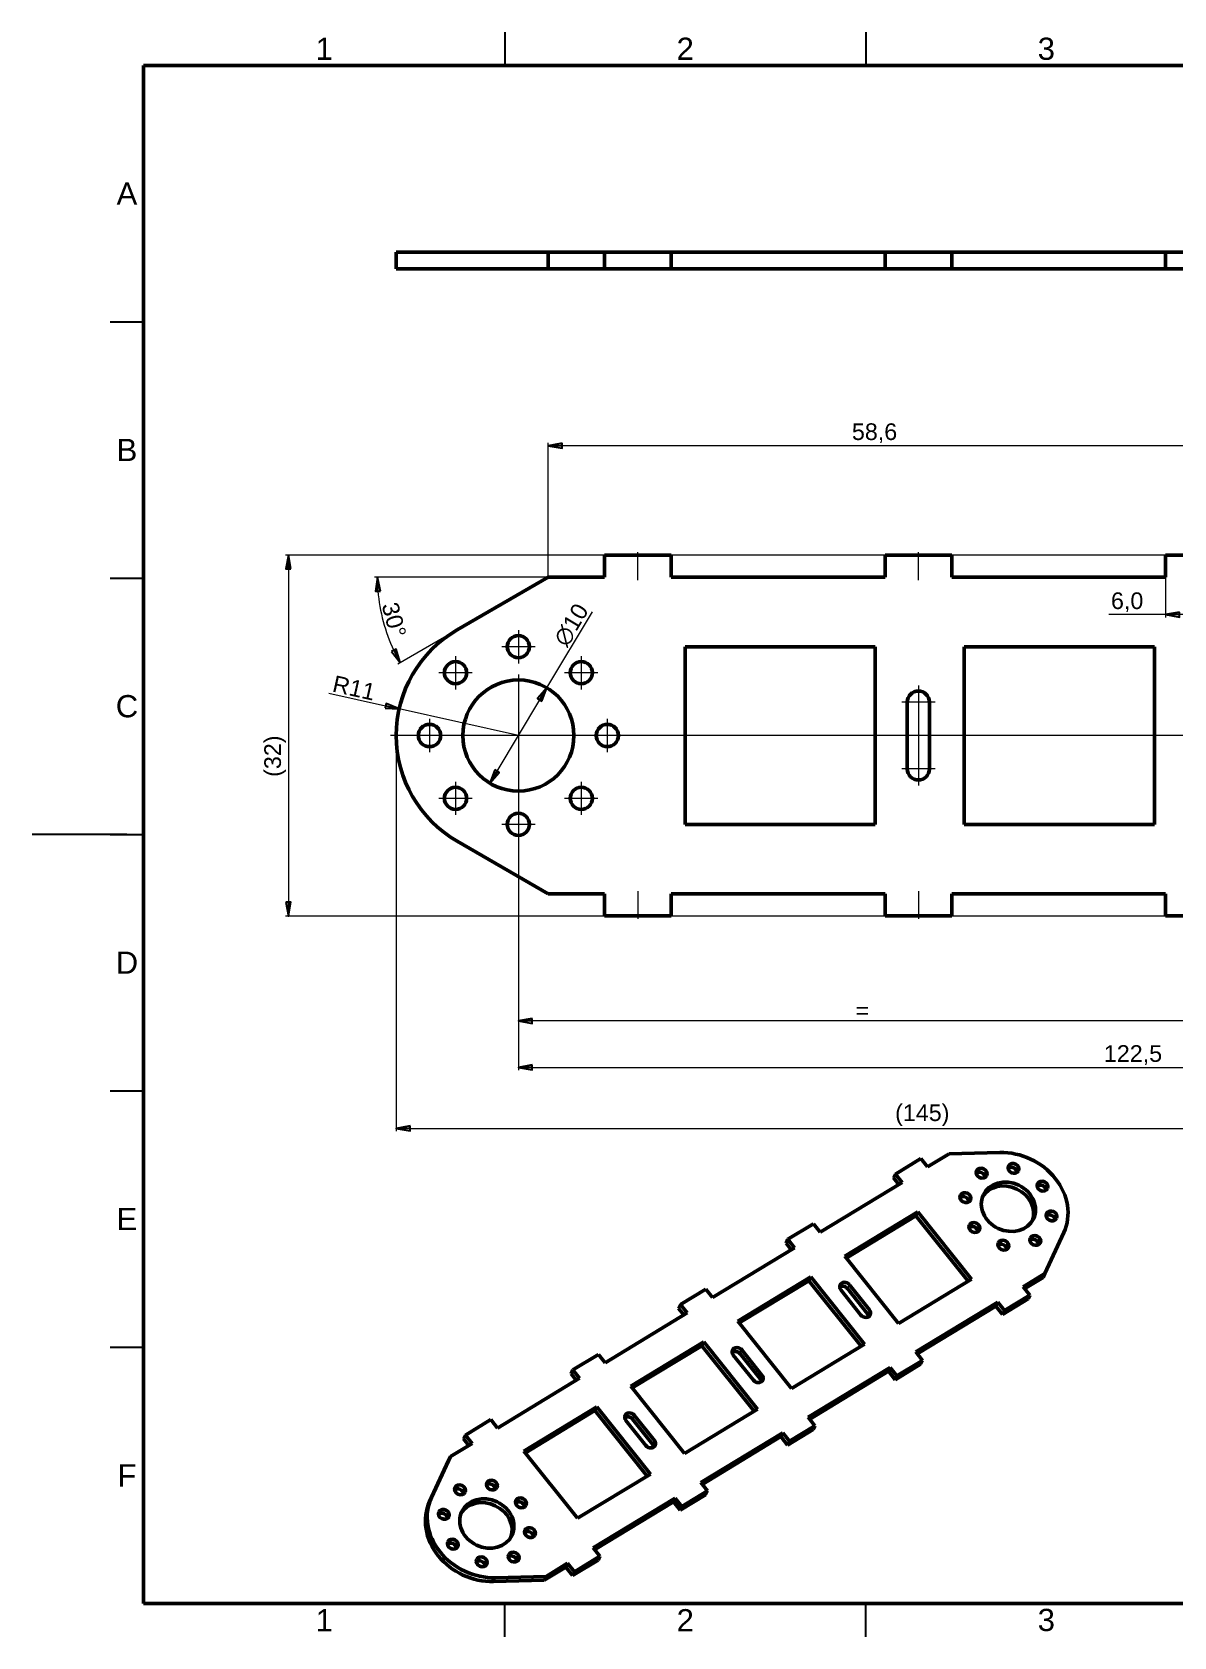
# Model space of a CAD drawing. Header units: millimetres. Extents: x 0 to 208, y 2 to 146.
# Drawn here: x 0 to 102.7, y 2 to 146.5 of the extents above; entities that cross this region are included whole.
import ezdxf

# ---------------------------------------------------------------- set-up
doc = ezdxf.new("R2010")
doc.units = ezdxf.units.MM
doc.header["$LTSCALE"] = 0.5
doc.linetypes.add('CHAIN', pattern=[0.3543, 0.2362, -0.0295, 0.0591, -0.0295])
for name, color, linetype, lineweight in [('Center Mark(INTECO)', 7, 'CHAIN', 18), ('Centerline(INTECO)', 7, 'CHAIN', 18), ('Dimensions(INTECO)', 7, 'Continuous', 25), ('Sketch Geometry(INTECO)', 7, 'Continuous', 50), ('Symbols(INTECO)', 7, 'Continuous', 18)]:
    doc.layers.add(name, color=color, linetype=linetype, lineweight=lineweight)
doc.layers.add('Visible Edges(INTECO)', color=7, linetype='Continuous', lineweight=50, true_color=0x262659)
doc.layers.add('Visible Tangent Edges(INTECO)', color=7, linetype='Continuous', lineweight=18, true_color=0x1a1a3e)
doc.styles.add('Current-ISO-INTECO', font='arial.ttf')
doc.styles.add('Current-ISO-INTECODimensionsText', font='arial.ttf')
doc.dimstyles.new('ISO - INTECO', dxfattribs={"dimscale": 0.5, "dimtxt": 3, "dimasz": 2.5, "dimexe": 0.5, "dimexo": 0, "dimgap": 0.4, "dimtad": 1, "dimrnd": 1e-08, "dimzin": 0, "dimtxsty": 'Current-ISO-INTECODimensionsText', "dimblk": 'Filled-3', "dimcen": 0.09, "dimdle": 7, "dimclrd": 7, "dimclre": 7, "dimclrt": 7, "dimadec": 1, "dimazin": 0, "dimtfac": 0.666667, "dimtmove": 0, "dimatfit": 3, "dimfxl": 1, "dimtolj": 1, "dimlwd": 15, "dimlwe": 15, "dimarcsym": 0})

# ---------------------------------------------------------------- blocks, each defined once
blk = doc.blocks.new('Borders INTECO Okvir')
at = {"layer": 'Sketch Geometry(INTECO)', "lineweight": 25}
for p, q in [((85, 293), (85, 287)), ((150, 293), (150, 287)), ((14, 240.83), (20, 240.83)), ((14, 194.67), (20, 194.67)), ((17, 148.5), (-0.07, 148.5)), ((14, 148.5), (20, 148.5)), ((14, 102.33), (20, 102.33)), ((14, 56.17), (20, 56.17)), ((85, 4), (85, 10)), ((150, 4), (150, 10))]:
    blk.add_line(p, q, dxfattribs=at)
at = {"layer": 'Sketch Geometry(INTECO)'}
for p, q in [((410, 287), (20, 287)), ((20, 287), (20, 10)), ((20, 10), (410, 10))]:
    blk.add_line(p, q, dxfattribs=at)
at = {"layer": 'Symbols(INTECO)', "color": 7, "char_height": 4, "style": 'Current-ISO-INTECO'}
for s, insert, attachment_point in [('\\fArial|b0|i0;\\H4.0000;1', (52.5, 292), 2), ('\\fArial|b0|i0;\\H4.0000;2', (117.5, 292), 2), ('\\fArial|b0|i0;\\H4.0000;3', (182.5, 292), 2), ('\\fArial|b0|i0;\\H4.0000;A', (17, 263.92), 5), ('\\fArial|b0|i0;\\H4.0000;B', (17, 217.75), 5), ('\\fArial|b0|i0;\\H4.0000;C', (17, 171.58), 5), ('\\fArial|b0|i0;\\H4.0000;D', (17, 125.42), 5), ('\\fArial|b0|i0;\\H4.0000;E', (17, 79.25), 5), ('\\fArial|b0|i0;\\H4.0000;F', (17, 33.08), 5), ('\\fArial|b0|i0;\\H4.0000;1', (52.5, 5), 8), ('\\fArial|b0|i0;\\H4.0000;2', (117.5, 5), 8), ('\\fArial|b0|i0;\\H4.0000;3', (182.5, 5), 8)]:
    blk.add_mtext(s, dxfattribs=dict(at, insert=insert, attachment_point=attachment_point))
blk = doc.blocks.new('Filled-3')
at = {"color": 0}
for p, q in [((0, 0), (-1, 0.18)), ((-1, 0.18), (-1, -0.18)), ((-1, 0), (0, 0)), ((-1, -0.18), (0, 0))]:
    blk.add_line(p, q, dxfattribs=at)
at = {"color": 0, "flags": 128}
blk.add_lwpolyline([(-1, -0.18), (0, 0), (-1, 0.18), (-1, -0.18)], dxfattribs=at)
at = {"color": 0}
blk.add_solid([(-1, -0.18), (0, 0), (-1, 0.18), (-1, -0.18)], dxfattribs=at)
blk = doc.blocks.new('*D26')
at = {"layer": 'Defpoints', "color": 0, "linetype": 'Continuous', "transparency": 16777216}
for p in [(46.3, 87.45), (41.17, 78.87)]:
    blk.add_point(p, dxfattribs=at)
at = {"layer": 'Dimensions(INTECO)', "color": 7, "linetype": 'Continuous', "lineweight": 15, "transparency": 16777216}
for p, q in [((46.3, 87.45), (50.4, 94.31)), ((41.81, 79.94), (45.66, 86.38))]:
    blk.add_line(p, q, dxfattribs=at)
at = {"layer": 'Dimensions(INTECO)', "color": 7, "linetype": 'Continuous', "lineweight": 15, "transparency": 16777216, "xscale": 1.25, "yscale": 1.25, "zscale": 1.25}
for p, rotation in [((46.3, 87.45), 59.10967942005539), ((41.17, 78.87), 239.1096794200554)]:
    blk.add_blockref('Filled-3', p, dxfattribs=dict(at, rotation=rotation))
at = {"layer": 'Dimensions(INTECO)', "color": 7, "linetype": 'Continuous', "lineweight": 18, "transparency": 16777216, "insert": (46.8, 91.83), "char_height": 1.5, "attachment_point": 1, "rotation": 59.1097, "style": 'Current-ISO-INTECODimensionsText'}
blk.add_mtext('\\A1;∅10', dxfattribs=at)
blk = doc.blocks.new('*D27')
at = {"layer": 'Defpoints', "color": 0, "linetype": 'Continuous', "transparency": 16777216}
for p in [(33, 85.56), (43.73, 83.16)]:
    blk.add_point(p, dxfattribs=at)
at = {"layer": 'Dimensions(INTECO)', "color": 7, "linetype": 'Continuous', "lineweight": 15, "transparency": 16777216}
for p, q in [((26.66, 86.97), (31.78, 85.83)), ((43.73, 83.16), (33, 85.56))]:
    blk.add_line(p, q, dxfattribs=at)
at = {"layer": 'Dimensions(INTECO)', "color": 7, "linetype": 'Continuous', "lineweight": 15, "transparency": 16777216, "xscale": 1.25, "yscale": 1.25, "zscale": 1.25, "rotation": 347.4129001726347}
blk.add_blockref('Filled-3', (33, 85.56), dxfattribs=at)
at = {"layer": 'Dimensions(INTECO)', "color": 7, "linetype": 'Continuous', "lineweight": 18, "transparency": 16777216, "insert": (27.23, 88.6), "char_height": 1.5, "attachment_point": 1, "rotation": 347.4129, "style": 'Current-ISO-INTECODimensionsText'}
blk.add_mtext('\\A1;R11', dxfattribs=at)
blk = doc.blocks.new('*D28')
at = {"layer": 'Defpoints', "color": 0, "linetype": 'Continuous', "transparency": 16777216}
for p in [(43.73, 77.66), (166.23, 77.66), (166.23, 53.28)]:
    blk.add_point(p, dxfattribs=at)
at = {"layer": 'Dimensions(INTECO)', "color": 7, "linetype": 'Continuous', "lineweight": 15, "transparency": 16777216}
for p, q in [((43.73, 77.66), (43.73, 53.03)), ((166.23, 77.66), (166.23, 53.03)), ((44.98, 53.28), (164.98, 53.28))]:
    blk.add_line(p, q, dxfattribs=at)
at = {"layer": 'Dimensions(INTECO)', "color": 7, "linetype": 'Continuous', "lineweight": 15, "transparency": 16777216, "xscale": 1.25, "yscale": 1.25, "zscale": 1.25, "rotation": 180}
blk.add_blockref('Filled-3', (43.73, 53.28), dxfattribs=at)
at = {"layer": 'Dimensions(INTECO)', "color": 7, "linetype": 'Continuous', "lineweight": 15, "transparency": 16777216, "xscale": 1.25, "yscale": 1.25, "zscale": 1.25}
blk.add_blockref('Filled-3', (166.23, 53.28), dxfattribs=at)
at = {"layer": 'Dimensions(INTECO)', "color": 7, "linetype": 'Continuous', "lineweight": 18, "transparency": 16777216, "insert": (96.43, 55.28), "char_height": 1.5, "attachment_point": 1, "style": 'Current-ISO-INTECODimensionsText'}
blk.add_mtext('\\A1;122,5', dxfattribs=at)
blk = doc.blocks.new('*D29')
at = {"layer": 'Defpoints', "color": 0, "linetype": 'Continuous', "transparency": 16777216}
for p in [(32.73, 83.16), (177.23, 83.16), (177.23, 47.78)]:
    blk.add_point(p, dxfattribs=at)
at = {"layer": 'Dimensions(INTECO)', "color": 7, "linetype": 'Continuous', "lineweight": 15, "transparency": 16777216}
for p, q in [((32.73, 83.16), (32.73, 47.53)), ((177.23, 83.16), (177.23, 47.53)), ((33.98, 47.78), (175.98, 47.78))]:
    blk.add_line(p, q, dxfattribs=at)
at = {"layer": 'Dimensions(INTECO)', "color": 7, "linetype": 'Continuous', "lineweight": 15, "transparency": 16777216, "xscale": 1.25, "yscale": 1.25, "zscale": 1.25, "rotation": 180}
blk.add_blockref('Filled-3', (32.73, 47.78), dxfattribs=at)
at = {"layer": 'Dimensions(INTECO)', "color": 7, "linetype": 'Continuous', "lineweight": 15, "transparency": 16777216, "xscale": 1.25, "yscale": 1.25, "zscale": 1.25}
blk.add_blockref('Filled-3', (177.23, 47.78), dxfattribs=at)
at = {"layer": 'Dimensions(INTECO)', "color": 7, "linetype": 'Continuous', "lineweight": 18, "transparency": 16777216, "insert": (77.64, 49.95), "char_height": 1.5, "attachment_point": 1, "style": 'Current-ISO-INTECODimensionsText'}
blk.add_mtext('\\A1;\\fArial|b0|i0;\\H1.5000;(145)', dxfattribs=at)
blk = doc.blocks.new('*D33')
at = {"layer": 'Defpoints', "color": 0, "linetype": 'Continuous', "transparency": 16777216}
for p in [(101.98, 99.41), (107.98, 99.41), (107.98, 94.05)]:
    blk.add_point(p, dxfattribs=at)
at = {"layer": 'Dimensions(INTECO)', "color": 7, "linetype": 'Continuous', "lineweight": 15, "transparency": 16777216}
for p, q in [((101.98, 99.41), (101.98, 93.8)), ((107.98, 99.41), (107.98, 93.8)), ((101.98, 94.05), (96.87, 94.05)), ((106.73, 94.05), (103.23, 94.05))]:
    blk.add_line(p, q, dxfattribs=at)
at = {"layer": 'Dimensions(INTECO)', "color": 7, "linetype": 'Continuous', "lineweight": 15, "transparency": 16777216, "xscale": 1.25, "yscale": 1.25, "zscale": 1.25, "rotation": 180}
blk.add_blockref('Filled-3', (101.98, 94.05), dxfattribs=at)
at = {"layer": 'Dimensions(INTECO)', "color": 7, "linetype": 'Continuous', "lineweight": 15, "transparency": 16777216, "xscale": 1.25, "yscale": 1.25, "zscale": 1.25}
blk.add_blockref('Filled-3', (107.98, 94.05), dxfattribs=at)
at = {"layer": 'Dimensions(INTECO)', "color": 7, "linetype": 'Continuous', "lineweight": 18, "transparency": 16777216, "insert": (97.07, 96.05), "char_height": 1.5, "attachment_point": 1, "style": 'Current-ISO-INTECODimensionsText'}
blk.add_mtext('\\A1;6,0', dxfattribs=at)
blk = doc.blocks.new('*D38')
at = {"layer": 'Defpoints', "color": 0, "linetype": 'Continuous', "transparency": 16777216}
for p in [(46.41, 109.26), (104.98, 99.66), (46.41, 97.41)]:
    blk.add_point(p, dxfattribs=at)
at = {"layer": 'Dimensions(INTECO)', "color": 7, "linetype": 'Continuous', "lineweight": 15, "transparency": 16777216}
for p, q in [((46.41, 97.41), (46.41, 109.51)), ((103.73, 109.26), (47.66, 109.26)), ((104.98, 99.66), (104.98, 109.51))]:
    blk.add_line(p, q, dxfattribs=at)
at = {"layer": 'Dimensions(INTECO)', "color": 7, "linetype": 'Continuous', "lineweight": 15, "transparency": 16777216, "xscale": 1.25, "yscale": 1.25, "zscale": 1.25, "rotation": 180}
blk.add_blockref('Filled-3', (46.41, 109.26), dxfattribs=at)
at = {"layer": 'Dimensions(INTECO)', "color": 7, "linetype": 'Continuous', "lineweight": 15, "transparency": 16777216, "xscale": 1.25, "yscale": 1.25, "zscale": 1.25}
blk.add_blockref('Filled-3', (104.98, 109.26), dxfattribs=at)
at = {"layer": 'Dimensions(INTECO)', "color": 7, "linetype": 'Continuous', "lineweight": 18, "transparency": 16777216, "insert": (73.75, 111.27), "char_height": 1.5, "attachment_point": 1, "style": 'Current-ISO-INTECODimensionsText'}
blk.add_mtext('\\A1;58,6', dxfattribs=at)
blk = doc.blocks.new('*D39')
at = {"layer": 'Defpoints', "color": 0, "linetype": 'Continuous', "transparency": 16777216}
for p in [(46.41, 97.41), (46.41, 97.41), (46.41, 97.41), (31.27, 94.74)]:
    blk.add_point(p, dxfattribs=at)
at = {"layer": 'Dimensions(INTECO)', "color": 7, "linetype": 'Continuous', "lineweight": 15, "transparency": 16777216}
for q in [(30.79, 97.41), (32.88, 89.6)]:
    blk.add_line((46.41, 97.41), q, dxfattribs=at)
blk.add_arc((46.41, 97.41), 15.37, 184.6597, 205.3403, dxfattribs=at)
at = {"layer": 'Dimensions(INTECO)', "color": 7, "linetype": 'Continuous', "lineweight": 15, "transparency": 16777216, "xscale": 1.25, "yscale": 1.25, "zscale": 1.25}
for p, rotation in [((31.04, 97.41), 92.32985512131603), ((33.1, 89.73), 297.6701448788416)]:
    blk.add_blockref('Filled-3', p, dxfattribs=dict(at, rotation=rotation))
at = {"layer": 'Dimensions(INTECO)', "color": 7, "linetype": 'Continuous', "lineweight": 18, "transparency": 16777216, "insert": (32.86, 95.3), "char_height": 1.5, "attachment_point": 1, "rotation": 285, "style": 'Current-ISO-INTECODimensionsText'}
blk.add_mtext('\\A1;30°', dxfattribs=at)
blk = doc.blocks.new('*D40')
at = {"layer": 'Defpoints', "color": 0, "linetype": 'Continuous', "transparency": 16777216}
for p in [(43.73, 77.66), (104.98, 66.66), (43.73, 57.46)]:
    blk.add_point(p, dxfattribs=at)
at = {"layer": 'Dimensions(INTECO)', "color": 7, "linetype": 'Continuous', "lineweight": 15, "transparency": 16777216}
for p, q in [((43.73, 77.66), (43.73, 57.21)), ((104.98, 66.66), (104.98, 57.21)), ((103.73, 57.46), (44.98, 57.46))]:
    blk.add_line(p, q, dxfattribs=at)
at = {"layer": 'Dimensions(INTECO)', "color": 7, "linetype": 'Continuous', "lineweight": 15, "transparency": 16777216, "xscale": 1.25, "yscale": 1.25, "zscale": 1.25, "rotation": 180}
blk.add_blockref('Filled-3', (43.73, 57.46), dxfattribs=at)
at = {"layer": 'Dimensions(INTECO)', "color": 7, "linetype": 'Continuous', "lineweight": 15, "transparency": 16777216, "xscale": 1.25, "yscale": 1.25, "zscale": 1.25}
blk.add_blockref('Filled-3', (104.98, 57.46), dxfattribs=at)
at = {"layer": 'Dimensions(INTECO)', "color": 7, "linetype": 'Continuous', "lineweight": 18, "transparency": 16777216, "insert": (73.51, 59.16), "char_height": 1.5, "attachment_point": 1, "style": 'Current-ISO-INTECODimensionsText'}
blk.add_mtext('\\A1; \\fArial|b0|i0;\\H1.5000;=', dxfattribs=at)
blk = doc.blocks.new('*D47')
at = {"layer": 'Defpoints', "color": 0, "linetype": 'Continuous', "transparency": 16777216}
for p in [(101.98, 99.41), (23.03, 66.91), (101.98, 66.91)]:
    blk.add_point(p, dxfattribs=at)
at = {"layer": 'Dimensions(INTECO)', "color": 7, "linetype": 'Continuous', "lineweight": 15, "transparency": 16777216}
for p, q in [((101.98, 99.41), (22.78, 99.41)), ((23.03, 98.16), (23.03, 68.16)), ((101.98, 66.91), (22.78, 66.91))]:
    blk.add_line(p, q, dxfattribs=at)
at = {"layer": 'Dimensions(INTECO)', "color": 7, "linetype": 'Continuous', "lineweight": 15, "transparency": 16777216, "xscale": 1.25, "yscale": 1.25, "zscale": 1.25}
for p, rotation in [((23.03, 99.41), 90), ((23.03, 66.91), 270)]:
    blk.add_blockref('Filled-3', p, dxfattribs=dict(at, rotation=rotation))
at = {"layer": 'Dimensions(INTECO)', "color": 7, "linetype": 'Continuous', "lineweight": 18, "transparency": 16777216, "insert": (20.86, 79.44), "char_height": 1.5, "attachment_point": 1, "rotation": 90, "style": 'Current-ISO-INTECODimensionsText'}
blk.add_mtext('\\A1;\\fArial|b0|i0;\\H1.5000;(32)', dxfattribs=at)

msp = doc.modelspace()

# ---------------------------------------------------------------- linework, layer by layer
at = {"layer": 'Center Mark(INTECO)', "linetype": 'Continuous'}
for p, q in [((43.733, 92.662), (43.733, 89.662)), ((45.233, 91.162), (42.233, 91.162)), ((38.076, 90.319), (38.076, 87.319)), ((49.39, 90.319), (49.39, 87.319)), ((39.576, 88.819), (36.576, 88.819)), ((43.733, 88.662), (43.733, 77.662)), ((50.89, 88.819), (47.89, 88.819)), ((79.733, 87.662), (79.733, 79.786)), ((81.233, 86.162), (78.233, 86.162)), ((35.733, 84.662), (35.733, 81.662)), ((51.733, 84.662), (51.733, 81.662)), ((130.47, 83.162), (32.233, 83.162)), ((37.233, 83.162), (34.233, 83.162)), ((49.233, 83.162), (38.233, 83.162)), ((43.733, 83.412), (43.733, 82.912)), ((53.233, 83.162), (50.233, 83.162)), ((81.233, 80.162), (78.233, 80.162)), ((79.733, 80.412), (79.733, 78.662)), ((38.076, 79.006), (38.076, 76.006)), ((49.39, 79.006), (49.39, 76.006)), ((39.576, 77.506), (36.576, 77.506)), ((43.733, 76.662), (43.733, 73.662)), ((50.89, 77.506), (47.89, 77.506)), ((45.233, 75.162), (42.233, 75.162))]:
    msp.add_line(p, q, dxfattribs=at)
at = {"layer": 'Centerline(INTECO)', "linetype": 'Continuous'}
for p, q in [((54.483, 97.162), (54.483, 99.662)), ((79.733, 97.162), (79.733, 99.662)), ((54.483, 69.162), (54.483, 66.662)), ((79.733, 69.162), (79.733, 66.662))]:
    msp.add_line(p, q, dxfattribs=at)
at = {"layer": 'Visible Edges(INTECO)'}
for p, q in [((38.233, 126.67), (32.733, 126.67)), ((32.733, 125.17), (32.733, 126.67)), ((38.233, 126.67), (46.415, 126.67)), ((46.415, 126.67), (51.483, 126.67)), ((46.415, 125.17), (46.415, 126.67)), ((51.483, 125.17), (51.483, 126.67)), ((51.483, 126.67), (57.483, 126.67)), ((57.483, 126.67), (57.483, 125.17)), ((57.483, 126.67), (76.733, 126.67)), ((76.733, 125.17), (76.733, 126.67)), ((76.733, 126.67), (82.733, 126.67)), ((82.733, 126.67), (82.733, 125.17)), ((82.733, 126.67), (101.983, 126.67)), ((101.983, 125.17), (101.983, 126.67)), ((101.983, 126.67), (107.983, 126.67)), ((32.733, 125.17), (38.233, 125.17)), ((46.415, 125.17), (38.233, 125.17)), ((51.483, 125.17), (46.415, 125.17)), ((57.483, 125.17), (51.483, 125.17)), ((76.733, 125.17), (57.483, 125.17)), ((82.733, 125.17), (76.733, 125.17)), ((101.983, 125.17), (82.733, 125.17)), ((107.983, 125.17), (101.983, 125.17)), ((51.483, 97.412), (51.483, 99.412)), ((51.483, 99.412), (57.483, 99.412)), ((57.483, 97.412), (57.483, 99.412)), ((76.733, 97.412), (76.733, 99.412)), ((76.733, 99.412), (82.733, 99.412)), ((82.733, 97.412), (82.733, 99.412)), ((101.983, 97.412), (101.983, 99.412)), ((101.983, 99.412), (107.983, 99.412)), ((46.415, 97.412), (38.233, 92.689)), ((51.483, 97.412), (46.415, 97.412)), ((76.733, 97.412), (57.483, 97.412)), ((101.983, 97.412), (82.733, 97.412)), ((58.733, 91.162), (75.858, 91.162)), ((58.733, 75.162), (58.733, 91.162)), ((75.858, 91.162), (75.858, 75.162)), ((83.858, 91.162), (100.983, 91.162)), ((83.858, 75.162), (83.858, 91.162)), ((100.983, 91.162), (100.983, 75.162)), ((78.733, 80.162), (78.733, 86.162)), ((80.733, 86.162), (80.733, 80.162)), ((75.858, 75.162), (58.733, 75.162)), ((100.983, 75.162), (83.858, 75.162)), ((38.233, 73.636), (46.415, 68.912)), ((46.415, 68.912), (51.483, 68.912)), ((51.483, 68.912), (51.483, 66.912)), ((57.483, 68.912), (57.483, 66.912)), ((57.483, 68.912), (76.733, 68.912)), ((76.733, 68.912), (76.733, 66.912)), ((82.733, 68.912), (82.733, 66.912)), ((82.733, 68.912), (101.983, 68.912)), ((101.983, 68.912), (101.983, 66.912)), ((51.483, 66.912), (57.483, 66.912)), ((76.733, 66.912), (82.733, 66.912)), ((101.983, 66.912), (107.983, 66.912)), ((79.963, 45.073), (77.664, 43.677)), ((80.567, 44.316), (79.963, 45.073)), ((82.51, 45.496), (80.567, 44.316)), ((87.072, 45.613), (82.51, 45.496)), ((77.664, 43.677), (77.5, 43.332)), ((78.268, 42.92), (77.664, 43.677)), ((78.268, 42.92), (70.89, 38.439)), ((77.972, 42.74), (77.5, 43.332)), ((70.287, 39.196), (67.987, 37.799)), ((70.89, 38.439), (70.287, 39.196)), ((73.113, 36.278), (79.676, 40.264)), ((79.512, 39.92), (73.245, 36.113)), ((79.676, 40.264), (79.512, 39.92)), ((84.212, 34.03), (79.512, 39.92)), ((79.676, 40.264), (84.508, 34.209)), ((67.987, 37.799), (67.823, 37.455)), ((68.591, 37.042), (67.987, 37.799)), ((91.116, 34.711), (92.825, 38.403)), ((68.591, 37.042), (61.214, 32.562)), ((68.296, 36.863), (67.823, 37.455)), ((77.945, 30.223), (73.113, 36.278)), ((89.173, 33.532), (91.116, 34.711)), ((91.116, 34.711), (90.952, 34.367)), ((60.61, 33.318), (58.31, 31.922)), ((61.214, 32.562), (60.61, 33.318)), ((63.484, 30.429), (70.047, 34.415)), ((69.883, 34.071), (63.616, 30.265)), ((70.047, 34.415), (69.883, 34.071)), ((74.583, 28.181), (69.883, 34.071)), ((70.047, 34.415), (74.879, 28.361)), ((74.567, 30.98), (72.755, 33.251)), ((75.169, 31.102), (73.357, 33.372)), ((73.521, 33.716), (75.333, 31.446)), ((84.508, 34.209), (77.945, 30.223)), ((89.173, 33.532), (89.777, 32.775)), ((90.952, 34.367), (89.305, 33.367)), ((58.31, 31.922), (58.146, 31.578)), ((58.914, 31.165), (58.31, 31.922)), ((79.497, 27.654), (86.874, 32.135)), ((86.71, 31.791), (79.628, 27.489)), ((86.71, 31.791), (86.874, 32.135)), ((86.71, 31.791), (87.314, 31.034)), ((86.874, 32.135), (87.478, 31.378)), ((87.314, 31.034), (89.614, 32.431)), ((89.777, 32.775), (87.478, 31.378)), ((89.614, 32.431), (89.777, 32.775)), ((58.914, 31.165), (51.537, 26.684)), ((58.619, 30.986), (58.146, 31.578)), ((68.316, 24.375), (63.484, 30.429)), ((87.478, 31.378), (87.314, 31.034)), ((53.855, 24.581), (60.418, 28.567)), ((60.254, 28.223), (53.987, 24.416)), ((60.418, 28.567), (60.254, 28.223)), ((64.955, 22.333), (60.254, 28.223)), ((60.418, 28.567), (65.25, 22.513)), ((65.492, 25.224), (63.681, 27.495)), ((63.844, 27.839), (65.656, 25.568)), ((74.879, 28.361), (68.316, 24.375)), ((79.497, 27.654), (80.101, 26.897)), ((48.634, 26.045), (48.47, 25.7)), ((50.933, 27.441), (48.634, 26.045)), ((49.238, 25.288), (48.634, 26.045)), ((51.537, 26.684), (50.933, 27.441)), ((64.89, 25.103), (63.078, 27.373)), ((69.82, 21.777), (77.197, 26.258)), ((77.033, 25.914), (77.197, 26.258)), ((77.197, 26.258), (77.801, 25.501)), ((77.637, 25.157), (79.937, 26.553)), ((80.101, 26.897), (77.801, 25.501)), ((79.937, 26.553), (80.101, 26.897)), ((49.238, 25.288), (41.86, 20.807)), ((48.942, 25.108), (48.47, 25.7)), ((58.687, 18.527), (53.855, 24.581)), ((77.033, 25.914), (69.951, 21.612)), ((77.033, 25.914), (77.637, 25.157)), ((77.801, 25.501), (77.637, 25.157)), ((44.227, 18.733), (50.79, 22.719)), ((50.626, 22.375), (44.358, 18.568)), ((50.79, 22.719), (50.626, 22.375)), ((55.326, 16.485), (50.626, 22.375)), ((50.79, 22.719), (55.621, 16.664)), ((54.168, 21.962), (55.98, 19.691)), ((65.25, 22.513), (58.687, 18.527)), ((69.82, 21.777), (70.424, 21.02)), ((41.256, 21.564), (38.957, 20.167)), ((41.86, 20.807), (41.256, 21.564)), ((55.213, 19.226), (53.401, 21.496)), ((55.816, 19.347), (54.004, 21.618)), ((60.143, 15.9), (67.521, 20.38)), ((67.357, 20.036), (67.521, 20.38)), ((67.521, 20.38), (68.125, 19.623)), ((67.961, 19.279), (70.26, 20.676)), ((70.424, 21.02), (68.125, 19.623)), ((70.26, 20.676), (70.424, 21.02)), ((39.561, 19.41), (37.618, 18.231)), ((38.957, 20.167), (38.793, 19.823)), ((39.265, 19.231), (38.793, 19.823)), ((39.561, 19.41), (38.957, 20.167)), ((67.357, 20.036), (60.275, 15.735)), ((67.357, 20.036), (67.961, 19.279)), ((68.125, 19.623), (67.961, 19.279)), ((35.745, 14.195), (37.455, 17.887)), ((37.618, 18.231), (35.909, 14.539)), ((37.618, 18.231), (37.455, 17.887)), ((49.058, 12.678), (44.227, 18.733)), ((55.621, 16.664), (49.058, 12.678)), ((60.143, 15.9), (60.747, 15.143)), ((50.467, 10.022), (57.844, 14.503)), ((57.68, 14.159), (57.844, 14.503)), ((57.844, 14.503), (58.448, 13.746)), ((58.284, 13.402), (60.583, 14.799)), ((60.747, 15.143), (58.448, 13.746)), ((60.583, 14.799), (60.747, 15.143)), ((57.68, 14.159), (50.598, 9.858)), ((57.68, 14.159), (58.284, 13.402)), ((58.448, 13.746), (58.284, 13.402)), ((48.607, 7.525), (50.907, 8.921)), ((51.07, 9.265), (48.771, 7.869)), ((50.467, 10.022), (51.07, 9.265)), ((50.907, 8.921), (51.07, 9.265)), ((41.663, 7.329), (46.225, 7.446)), ((48.003, 8.282), (46.061, 7.102)), ((46.225, 7.446), (46.061, 7.102)), ((46.225, 7.446), (48.167, 8.626)), ((48.003, 8.282), (48.167, 8.626)), ((48.003, 8.282), (48.607, 7.525)), ((48.167, 8.626), (48.771, 7.869)), ((48.771, 7.869), (48.607, 7.525)), ((46.061, 7.102), (41.499, 6.985))]:
    msp.add_line(p, q, dxfattribs=at)
for centre, radius in [((43.733, 91.162), 1), ((38.076, 88.819), 1), ((49.39, 88.819), 1), ((43.733, 83.162), 5), ((35.733, 83.162), 1), ((51.733, 83.162), 1), ((38.076, 77.506), 1), ((49.39, 77.506), 1), ((43.733, 75.162), 1)]:
    msp.add_circle(centre, radius, dxfattribs=at)
for centre, radius, start, end in [((43.733, 83.162), 11, 120, 240), ((79.733, 86.162), 1, 0, 180), ((79.733, 80.162), 1, 180, 0)]:
    msp.add_arc(centre, radius, start, end, dxfattribs=at)
for centre, major_axis, start_param, end_param in [((87.84, 40.728), (4.965, -2.365), 0.0094595, 2.1038546), ((85.261, 43.411), (-0.451, 0.215), 3.6000343, 5.8247437), ((88.136, 43.841), (-0.451, 0.215), 3.6000343, 5.8247437), ((87.677, 40.384), (2.257, -1.075), 0.0886262, 3.0529664), ((90.742, 42.246), (-0.451, 0.215), 3.6000343, 5.8247437), ((83.8, 41.208), (-0.451, 0.215), 3.6000343, 5.8247437), ((91.553, 39.56), (-0.451, 0.215), 3.6000343, 5.8247437), ((84.611, 38.522), (-0.451, 0.215), 3.6000343, 5.8247437), ((90.092, 37.356), (-0.451, 0.215), 3.6000343, 5.8247437), ((87.217, 36.926), (-0.451, 0.215), 3.6000343, 5.8247437), ((73.138, 33.484), (-0.451, 0.215), 4.1982497, 7.3398424), ((72.974, 33.139), (-0.451, 0.215), 4.1982497, 5.8247437), ((74.95, 31.213), (0.451, -0.215), 4.1982497, 7.3398424), ((74.786, 30.869), (-0.451, 0.215), 3.6000343, 4.1982497), ((63.461, 27.606), (-0.451, 0.215), 4.1982497, 7.3398424), ((63.297, 27.262), (-0.451, 0.215), 4.1982497, 5.8247437), ((65.273, 25.336), (0.451, -0.215), 4.1982497, 7.3398424), ((65.109, 24.992), (-0.451, 0.215), 3.6000343, 4.1982497), ((53.784, 21.729), (-0.451, 0.215), 4.1982497, 7.3398424), ((53.621, 21.385), (-0.451, 0.215), 4.1982497, 5.8247437), ((55.596, 19.458), (0.451, -0.215), 4.1982497, 7.3398424), ((55.432, 19.114), (-0.451, 0.215), 3.6000343, 4.1982497), ((40.894, 12.214), (-4.965, 2.365), 0.0094595, 2.1038546), ((38.314, 14.897), (-0.451, 0.215), 3.6000343, 5.8247437), ((41.19, 15.327), (-0.451, 0.215), 3.6000343, 5.8247437), ((40.73, 11.87), (-4.965, 2.365), 0.0094595, 2.1038546), ((36.854, 12.694), (-0.451, 0.215), 3.6000343, 5.8247437), ((40.73, 11.87), (2.257, -1.075), 0.0886262, 3.0529664), ((43.796, 13.732), (-0.451, 0.215), 3.6000343, 5.8247437), ((37.664, 10.008), (-0.451, 0.215), 3.6000343, 5.8247437), ((44.606, 11.046), (-0.451, 0.215), 3.6000343, 5.8247437), ((40.27, 8.413), (-0.451, 0.215), 3.6000343, 5.8247437), ((43.146, 8.843), (-0.451, 0.215), 3.6000343, 5.8247437)]:
    msp.add_ellipse(centre, major_axis=major_axis, ratio=0.8612435, start_param=start_param, end_param=end_param, dxfattribs=at)
for centre, major_axis in [((85.425, 43.755), (0.451, -0.215)), ((88.3, 44.185), (0.451, -0.215)), ((83.964, 41.552), (-0.451, 0.215)), ((87.84, 40.728), (-2.257, 1.075)), ((90.906, 42.59), (0.451, -0.215)), ((84.775, 38.866), (-0.451, 0.215)), ((91.717, 39.904), (0.451, -0.215)), ((87.381, 37.27), (-0.451, 0.215)), ((90.256, 37.701), (-0.451, 0.215)), ((41.354, 15.671), (0.451, -0.215)), ((38.478, 15.241), (0.451, -0.215)), ((40.894, 12.214), (-2.257, 1.075)), ((43.96, 14.076), (0.451, -0.215)), ((37.018, 13.038), (-0.451, 0.215)), ((44.77, 11.39), (0.451, -0.215)), ((37.828, 10.352), (-0.451, 0.215)), ((40.434, 8.757), (-0.451, 0.215)), ((43.31, 9.187), (-0.451, 0.215))]:
    msp.add_ellipse(centre, major_axis=major_axis, ratio=0.8612435, dxfattribs=at)
at = {"layer": 'Visible Tangent Edges(INTECO)'}
for p, q in [((73.521, 33.716), (73.357, 33.372)), ((75.333, 31.446), (75.169, 31.102)), ((63.844, 27.839), (63.681, 27.495)), ((65.656, 25.568), (65.492, 25.224)), ((54.168, 21.962), (54.004, 21.618)), ((55.98, 19.691), (55.816, 19.347)), ((35.909, 14.539), (35.745, 14.195)), ((41.663, 7.329), (41.499, 6.985))]:
    msp.add_line(p, q, dxfattribs=at)

# ---------------------------------------------------------------- block references
at = {"xscale": 0.5, "yscale": 0.5, "zscale": 0.5}
msp.add_blockref('Borders INTECO Okvir', (0, 0), dxfattribs=at)

# ---------------------------------------------------------------- dimensions: what is measured, and where the dimension line sits
at = {"layer": 'Dimensions(INTECO)', "color": 7, "linetype": 'Continuous', "lineweight": 18}
for base, p1, p2, override, picture, middle in [((46.415, 109.262), (104.983, 99.662), (46.415, 97.412), {"dimgap": 0.4, "dimdec": 1, "dimtol": 0, "dimlim": 0, "dimtp": 0, "dimtm": 0, "dimtdec": 1, "dimtofl": 0, "dimatfit": 1}, '*D38', (75.699, 109.262)), ((107.983, 94.046), (101.983, 99.412), (107.983, 99.412), {"dimgap": 0.4, "dimdec": 1, "dimtol": 0, "dimlim": 0, "dimtp": 0, "dimtm": 0, "dimtdec": 1, "dimtofl": 0, "dimatfit": 2}, '*D33', (98.437, 94.046)), ((166.233, 53.282), (43.733, 77.662), (166.233, 77.662), {"dimgap": 0.4, "dimdec": 1, "dimtol": 0, "dimlim": 0, "dimtp": 0, "dimtm": 0, "dimtdec": 1, "dimtofl": 0, "dimatfit": 1}, '*D28', (98.894, 53.282))]:
    dim = msp.add_linear_dim(base=base, p1=p1, p2=p2, angle=180, dimstyle='ISO - INTECO', override=override, dxfattribs=at)
    dim.commit()
    dim.dimension.update_dxf_attribs({"geometry": picture, "text_midpoint": middle, "dimtype": 160})
for base, p1, p2, angle, text, override, picture, middle in [((23.029948125, 66.912418458), (101.982800329, 99.412418458), (101.982800329, 66.912418458), 270, '\\fArial|b0|i0;\\H1.5000;(<>)', {"dimgap": 0.4, "dimdec": 0, "dimtol": 0, "dimlim": 0, "dimtp": 0, "dimtm": 0, "dimtdec": 0, "dimtofl": 0, "dimatfit": 1}, '*D47', (23.029948125, 81.20538675)), ((177.232800329, 47.77896663), (32.732800329, 83.162418458), (177.232800329, 83.162418458), 180, '\\fArial|b0|i0;\\H1.5000;(<>)', {"dimgap": 0.4, "dimdec": 0, "dimtol": 0, "dimlim": 0, "dimtp": 0, "dimtm": 0, "dimtdec": 0, "dimtofl": 0, "dimatfit": 1}, '*D29', (79.982800329, 47.77896663)), ((43.733, 57.459), (104.983, 66.662), (43.733, 77.662), 180, ' \\fArial|b0|i0;\\H1.5000;=', {"dimgap": 0.4, "dimdec": 2, "dimtol": 0, "dimlim": 0, "dimtp": 0, "dimtm": 0, "dimtdec": 2, "dimtofl": 0, "dimatfit": 1}, '*D40', (74.358, 57.459))]:
    dim = msp.add_linear_dim(base=base, p1=p1, p2=p2, angle=angle, text=text, dimstyle='ISO - INTECO', override=override, dxfattribs=at)
    dim.commit()
    dim.dimension.update_dxf_attribs({"geometry": picture, "text_midpoint": middle, "dimtype": 160})
dim = msp.add_angular_dim_3p(base=(31.2739, 94.7427), center=(46.4145, 97.4124), p1=(46.4095, 97.4124), p2=(46.4102, 97.4099), dimstyle='ISO - INTECO', override={"dimgap": 0.4, "dimadec": 0, "dimtol": 0, "dimlim": 0, "dimtp": 0, "dimtm": 0, "dimtdec": 0}, dxfattribs=at)
dim.commit()
dim.dimension.update_dxf_attribs({"geometry": '*D39', "text_midpoint": (31.5642, 93.4333), "dimtype": 165})
dim = msp.add_diameter_dim_2p(p1=(41.166, 78.872), p2=(46.3, 87.453), dimstyle='ISO - INTECO', override={"dimgap": 0.4, "dimdec": 0, "dimlfac": 1, "dimtol": 0, "dimlim": 0, "dimtp": 0, "dimtm": 0, "dimtdec": 0, "dimatfit": 2}, dxfattribs=at)
dim.commit()
dim.dimension.update_dxf_attribs({"geometry": '*D26', "text_midpoint": (49.327, 92.514), "dimtype": 163})
dim = msp.add_radius_dim(center=(43.733, 83.162), mpoint=(32.997, 85.56), dimstyle='ISO - INTECO', override={"dimgap": 0.4, "dimdec": 0, "dimlfac": 1, "dimcen": 0, "dimtol": 0, "dimlim": 0, "dimtp": 0, "dimtm": 0, "dimtdec": 0}, dxfattribs=at)
dim.commit()
dim.dimension.update_dxf_attribs({"geometry": '*D27', "text_midpoint": (28.461, 86.572), "dimtype": 164})

doc.saveas('drawing.dxf')
